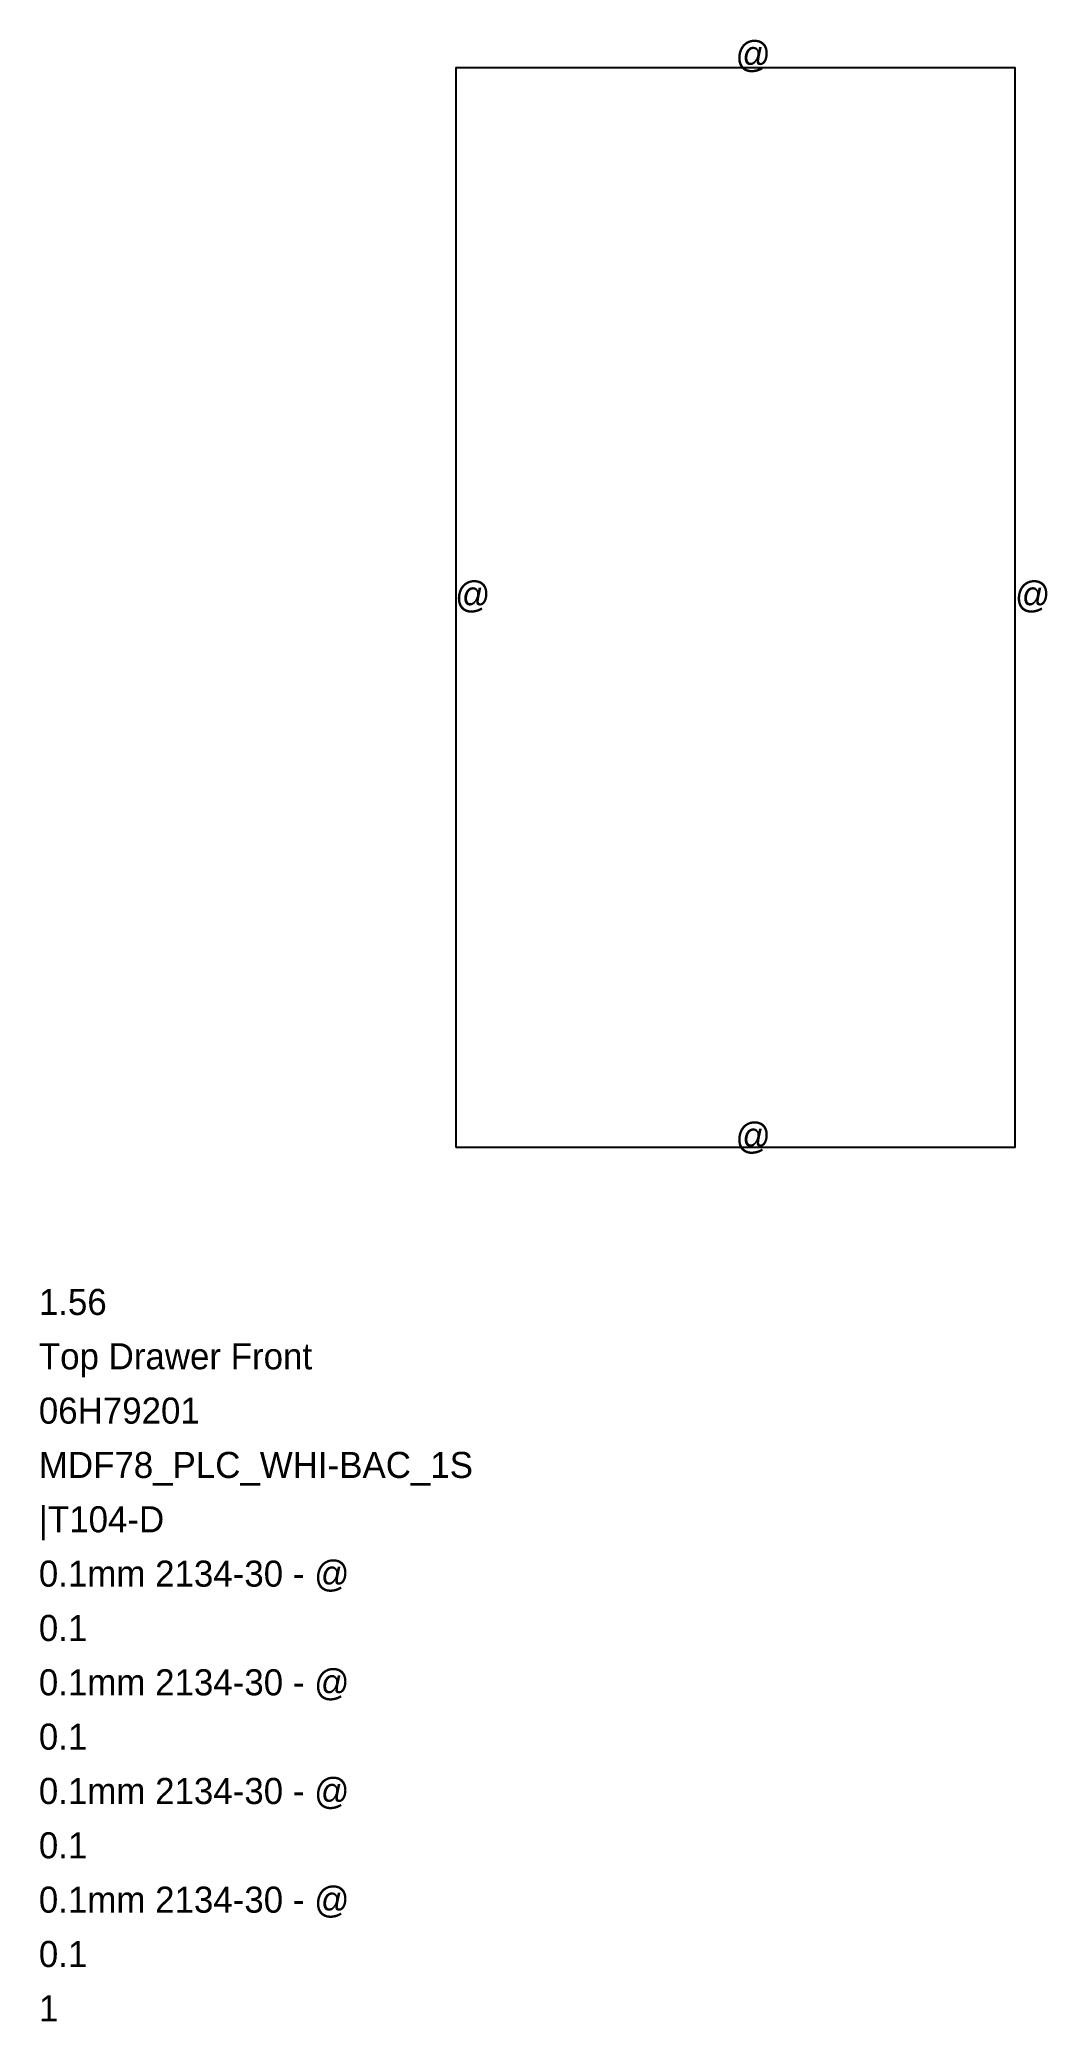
# Model space of a CAD drawing. Header units: metres. Extents: x -192 to 272, y -402 to 510.
import ezdxf

# ---------------------------------------------------------------- set-up
doc = ezdxf.new("R2010")
doc.units = ezdxf.units.M

msp = doc.modelspace()

# ---------------------------------------------------------------- linework, layer by layer
at = {"layer": 'BORDER_Z22P0', "color": 7}
msp.add_lwpolyline([(0, 0), (0, 497), (257, 497), (257, 0)], close=True, dxfattribs=at)

# ---------------------------------------------------------------- texts
at = {"layer": 'BOTTOMEB', "color": 1}
msp.add_text('0.1mm 2134-30 - @', height=12, dxfattribs=at).set_placement((-192, -352))
at = {"layer": 'BOTTOMEBTHICKNESS', "color": 1}
msp.add_text('0.1', height=12, dxfattribs=at).set_placement((-192, -377))
at = {"layer": 'DESCRIPTION', "color": 1}
msp.add_text('Top Drawer Front', height=12, dxfattribs=at).set_placement((-192, -102))
at = {"layer": 'FILENAME', "color": 1}
msp.add_text('06H79201', height=12, dxfattribs=at).set_placement((-192, -127))
at = {"layer": 'FIRSTSYMBOL', "color": 1}
msp.add_text('@', height=12, dxfattribs=at).set_placement((257.125, 248.5))
at = {"layer": 'FORTHSYMBOL', "color": 1}
msp.add_text('@', height=12, dxfattribs=at).set_placement((128.5, -0.5))
at = {"layer": 'ITEMNUMBER', "color": 1}
msp.add_text('1.56', height=12, dxfattribs=at).set_placement((-192, -77))
at = {"layer": 'LEFTEB', "color": 1}
msp.add_text('0.1mm 2134-30 - @', height=12, dxfattribs=at).set_placement((-192, -202))
at = {"layer": 'LEFTEBTHICKNESS', "color": 1}
msp.add_text('0.1', height=12, dxfattribs=at).set_placement((-192, -227))
at = {"layer": 'MATERIALCODE', "color": 1}
msp.add_text('|T104-D', height=12, dxfattribs=at).set_placement((-192, -177))
at = {"layer": 'MATERIALNAME', "color": 1}
msp.add_text('MDF78_PLC_WHI-BAC_1S', height=12, dxfattribs=at).set_placement((-192, -152))
at = {"layer": 'Qty', "color": 1}
msp.add_text('1', height=12, dxfattribs=at).set_placement((-192, -402))
at = {"layer": 'RIGHTEB', "color": 1}
msp.add_text('0.1mm 2134-30 - @', height=12, dxfattribs=at).set_placement((-192, -302))
at = {"layer": 'RIGHTEBTHICKNESS', "color": 1}
msp.add_text('0.1', height=12, dxfattribs=at).set_placement((-192, -327))
at = {"layer": 'SECONDSYMBOL', "color": 1}
msp.add_text('@', height=12, dxfattribs=at).set_placement((128.5, 497.125))
at = {"layer": 'THRIDSYMBOL', "color": 1}
msp.add_text('@', height=12, dxfattribs=at).set_placement((-0.5, 248.5))
at = {"layer": 'TOPEB', "color": 1}
msp.add_text('0.1mm 2134-30 - @', height=12, dxfattribs=at).set_placement((-192, -252))
at = {"layer": 'TOPEBTHICKNESS', "color": 1}
msp.add_text('0.1', height=12, dxfattribs=at).set_placement((-192, -277))

doc.saveas('drawing.dxf')
